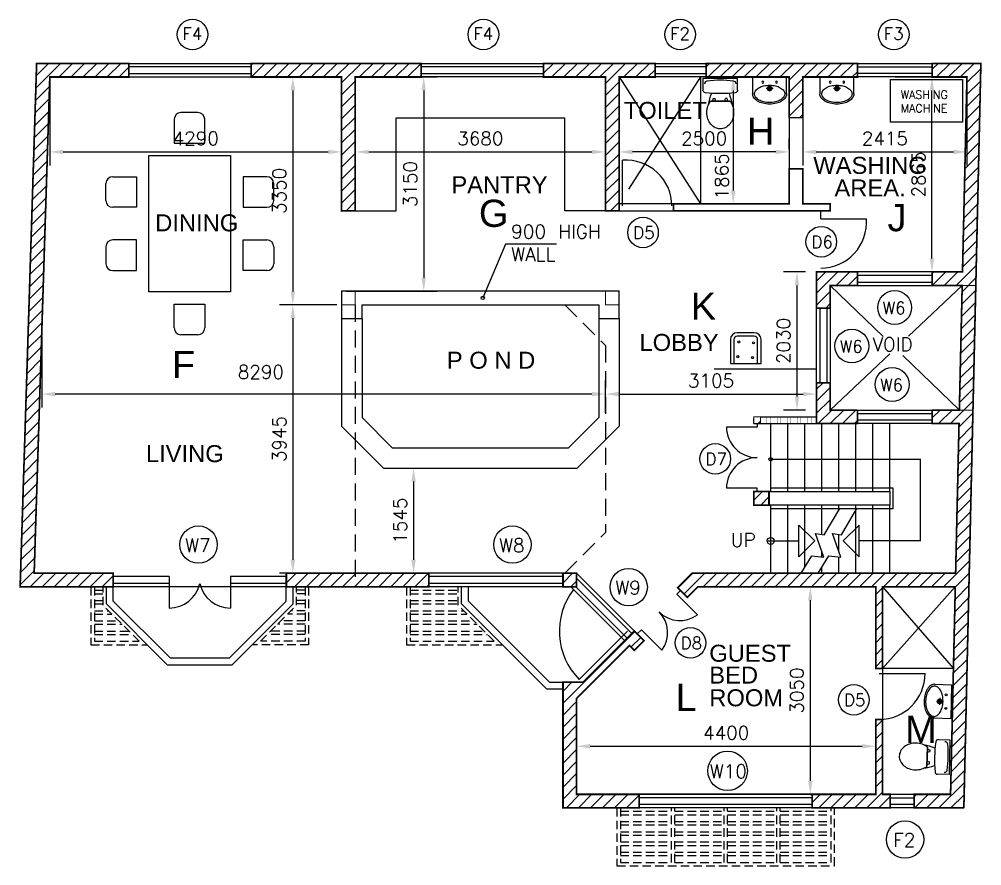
# Model space of a CAD drawing. Header units: inches. Extents: x 35686 to 107884, y -6679 to 46392.
# Drawn here: x 74072 to 88229, y -3937 to 8508 of the extents above; entities that cross this region are included whole.
import ezdxf

# ---------------------------------------------------------------- set-up
doc = ezdxf.new("R2010")
doc.units = ezdxf.units.IN
doc.header["$LTSCALE"] = 500
doc.header["$MEASUREMENT"] = 0
doc.linetypes.add('DASHED', pattern=[0.75, 0.5, -0.25])
doc.linetypes.add('DASHED2', pattern=[0.375, 0.25, -0.125])
doc.layers.get('0').update_dxf_attribs({"linetype": 'CONTINUOUS'})
doc.layers.get('DEFPOINTS').update_dxf_attribs({"linetype": 'CONTINUOUS'})
for name, color, linetype in [('BUILDING', 6, 'CONTINUOUS'), ('DETAILS', 7, 'CONTINUOUS'), ('DIMENSIONS', 3, 'CONTINUOUS'), ('GF', 7, 'CONTINUOUS'), ('HATCH', 2, 'CONTINUOUS'), ('NOTES', 7, 'CONTINUOUS')]:
    doc.layers.add(name, color=color, linetype=linetype)
doc.styles.get("Standard").update_dxf_attribs({"font": 'txt.shx'})
doc.styles.add('STYLE1', font='ARIAL.TTF')
doc.dimstyles.get("Standard").update_dxf_attribs({"dimtxt": 0.18, "dimasz": 0.18, "dimexe": 0.18, "dimexo": 0.0625, "dimgap": 0.09, "dimtad": 0, "dimtih": 1, "dimtoh": 1, "dimdec": 4, "dimzin": 0, "dimdsep": 46, "dimtxsty": 'STANDARD', "dimcen": 0.09, "dimclrt": 256, "dimadec": 0, "dimazin": 0, "dimtfac": 1, "dimtdec": 4, "dimtofl": 0, "dimtmove": 0, "dimatfit": 3, "dimfxl": 1, "dimtolj": 1, "dimtzin": 0, "dimarcsym": 0})

# ---------------------------------------------------------------- blocks, each defined once
blk = doc.blocks.new('WC')
for p, q in [((-255, 0), (255, 0)), ((-255, -169), (-255, 0)), ((255, 0), (255, -169)), ((-226, -71), (-226, -76)), ((226, -71), (226, -76)), ((-142, -329), (141, -329)), ((142, -329), (-141, -329)), ((-112, -329), (-103, -291)), ((-103, -291), (-75, -291)), ((-66, -329), (-75, -291)), ((66, -329), (75, -291)), ((103, -291), (75, -291)), ((112, -329), (103, -291))]:
    blk.add_line(p, q)
for points in [[(-141, -329, 0.08543), (-180, -403, 0.081234), (-196, -498, 0.081234), (-180, -593, 0.089593), (-138, -669, 0.104664), (-72, -722, 0.118555), (1, -740, 0.118555), (74, -722, 0.104664), (140, -669, 0.089593), (182, -593, 0.081234), (197, -498, 0.081234)], [(197, -498, 0.081234), (182, -403, 0.08543), (142, -329, 0.104664)]]:
    blk.add_lwpolyline(points, format="xyb")
for centre, radius, start, end in [((-186, -71), 40, 97.1281, 180), ((0, -1562), 1543, 82.8719, 97.1281), ((186, -71), 40, 0, 82.8719), ((-215, -169), 40, 180, 264.2204), ((0, 1955), 2175, 264.2204, 275.7796), ((1140, -633), 1336, 161.8261, 169.2435), ((-1140, -633), 1336, 10.7565, 18.1739), ((215, -169), 40, 275.7796, 0)]:
    blk.add_arc(centre, radius, start, end)
blk = doc.blocks.new('WB')
for p, q in [((0, -248), (0, 0)), ((0, 0), (500, 0)), ((500, 0), (500, -248)), ((197, -170), (301, -170)), ((250, -145), (250, -195))]:
    blk.add_line(p, q)
blk.add_lwpolyline([(27, -248, 0.157473), (42, -293, 0.106563), (93, -339, 0.072075), (161, -365, 0.058462), (250, -376, 0.058462), (339, -365, 0.072075), (407, -339, 0.106563), (458, -293, 0.157473), (473, -248, 0.157473), (458, -203, 0.106563), (407, -158, 0.072075), (339, -131, 0.058462), (250, -120, 0.058462), (161, -131, 0.072075), (93, -158, 0.106563), (42, -203, 0.157473)], format="xyb", close=True)
blk.add_lwpolyline([(0, -248, 0.152143), (16, -301, 0.106947), (73, -354, 0.074375), (150, -386, 0.061009), (250, -398, 0.061009), (350, -386, 0.074375), (427, -354, 0.106947), (484, -301, 0.152143), (500, -248, 0.152143)], format="xyb")
for centre, radius in [((150, -76), 14), ((250, -170), 33.6), ((350, -76), 14), ((250, -170), 25)]:
    blk.add_circle(centre, radius)
blk = doc.blocks.new('*D32')
at = {"layer": 'DEFPOINTS', "color": 0, "linetype": 'Continuous'}
for p in [(74522, 7659), (78814, 7659), (78814, 6558)]:
    blk.add_point(p, dxfattribs=at)
at = {"layer": 'DIMENSIONS', "linetype": 'Continuous', "lineweight": -2}
for p, q in [((74522, 7590), (74522, 6360)), ((78814, 7590), (78814, 6360)), ((74720, 6558), (78616, 6558))]:
    blk.add_line(p, q, dxfattribs=at)
at = {"layer": 'DIMENSIONS', "linetype": 'Continuous'}
for points in [[(74720, 6590), (74720, 6524), (74522, 6558)], [(78616, 6590), (78616, 6524), (78814, 6558)]]:
    blk.add_solid(points, dxfattribs=at)
at = {"layer": 'DIMENSIONS', "color": 7, "linetype": 'Continuous', "insert": (76668, 6756), "char_height": 198, "attachment_point": 5}
blk.add_mtext('\\A1;4290', dxfattribs=at)
blk = doc.blocks.new('*D33')
at = {"layer": 'DEFPOINTS', "color": 0, "linetype": 'Continuous'}
for p in [(79014, 7659), (82694, 7659), (82694, 6557)]:
    blk.add_point(p, dxfattribs=at)
at = {"layer": 'DIMENSIONS', "linetype": 'Continuous', "lineweight": -2}
for p, q in [((79014, 7590), (79014, 6359)), ((82694, 7590), (82694, 6359)), ((79212, 6557), (82496, 6557))]:
    blk.add_line(p, q, dxfattribs=at)
at = {"layer": 'DIMENSIONS', "linetype": 'Continuous'}
for points in [[(79212, 6590), (79212, 6524), (79014, 6557)], [(82496, 6590), (82496, 6524), (82694, 6557)]]:
    blk.add_solid(points, dxfattribs=at)
at = {"layer": 'DIMENSIONS', "color": 7, "linetype": 'Continuous', "insert": (80854, 6755), "char_height": 198, "attachment_point": 5}
blk.add_mtext('\\A1;3680', dxfattribs=at)
blk = doc.blocks.new('*D34')
at = {"layer": 'DEFPOINTS', "color": 0, "linetype": 'Continuous'}
for p in [(82894, 6557), (85396, 6527), (82894, 6151)]:
    blk.add_point(p, dxfattribs=at)
at = {"layer": 'DIMENSIONS', "linetype": 'Continuous', "lineweight": -2}
for p, q in [((82894, 6220), (82894, 6755)), ((85396, 6596), (85396, 6755)), ((85198, 6557), (83092, 6557))]:
    blk.add_line(p, q, dxfattribs=at)
at = {"layer": 'DIMENSIONS', "linetype": 'Continuous'}
for points in [[(83092, 6590), (83092, 6524), (82894, 6557)], [(85198, 6590), (85198, 6524), (85396, 6557)]]:
    blk.add_solid(points, dxfattribs=at)
at = {"layer": 'DIMENSIONS', "color": 7, "linetype": 'Continuous', "insert": (84145, 6755), "char_height": 198, "attachment_point": 5}
blk.add_mtext('\\A1;2500', dxfattribs=at)
blk = doc.blocks.new('*D35')
at = {"layer": 'DEFPOINTS', "color": 0, "linetype": 'Continuous'}
for p in [(85596, 7659), (88011, 7659), (88011, 6557)]:
    blk.add_point(p, dxfattribs=at)
at = {"layer": 'DIMENSIONS', "linetype": 'Continuous', "lineweight": -2}
for p, q in [((85596, 7590), (85596, 6359)), ((88011, 7590), (88011, 6359)), ((85794, 6557), (87813, 6557))]:
    blk.add_line(p, q, dxfattribs=at)
at = {"layer": 'DIMENSIONS', "linetype": 'Continuous'}
for points in [[(85794, 6590), (85794, 6524), (85596, 6557)], [(87813, 6590), (87813, 6524), (88011, 6557)]]:
    blk.add_solid(points, dxfattribs=at)
at = {"layer": 'DIMENSIONS', "color": 7, "linetype": 'Continuous', "insert": (86804, 6755), "char_height": 198, "attachment_point": 5}
blk.add_mtext('\\A1;2415', dxfattribs=at)
blk = doc.blocks.new('*D36')
at = {"layer": 'DEFPOINTS', "color": 0, "linetype": 'Continuous'}
for p in [(86885, 7659), (87496, 7659), (87946, 4793)]:
    blk.add_point(p, dxfattribs=at)
at = {"layer": 'DIMENSIONS', "linetype": 'Continuous', "lineweight": -2}
for p, q in [((86954, 7659), (87694, 7659)), ((87496, 4991), (87496, 7461)), ((87877, 4793), (87298, 4793))]:
    blk.add_line(p, q, dxfattribs=at)
at = {"layer": 'DIMENSIONS', "linetype": 'Continuous'}
for points in [[(87463, 7461), (87529, 7461), (87496, 7659)], [(87463, 4991), (87529, 4991), (87496, 4793)]]:
    blk.add_solid(points, dxfattribs=at)
at = {"layer": 'DIMENSIONS', "color": 7, "linetype": 'Continuous', "insert": (87298, 6226), "char_height": 198, "attachment_point": 5, "rotation": 90}
blk.add_mtext('\\A1;2865', dxfattribs=at)
blk = doc.blocks.new('*D37')
at = {"layer": 'DEFPOINTS', "color": 0, "linetype": 'Continuous'}
for p in [(78814, 7659), (78096, 4309), (78814, 4309)]:
    blk.add_point(p, dxfattribs=at)
at = {"layer": 'DIMENSIONS', "linetype": 'Continuous', "lineweight": -2}
for p, q in [((78745, 7659), (77898, 7659)), ((78096, 7461), (78096, 4507)), ((78745, 4309), (77898, 4309))]:
    blk.add_line(p, q, dxfattribs=at)
at = {"layer": 'DIMENSIONS', "linetype": 'Continuous'}
for points in [[(78064, 7461), (78130, 7461), (78096, 7659)], [(78064, 4507), (78130, 4507), (78096, 4309)]]:
    blk.add_solid(points, dxfattribs=at)
at = {"layer": 'DIMENSIONS', "color": 7, "linetype": 'Continuous', "insert": (77898, 5984), "char_height": 198, "attachment_point": 5, "rotation": 90}
blk.add_mtext('\\A1;3350', dxfattribs=at)
blk = doc.blocks.new('*D38')
at = {"layer": 'DEFPOINTS', "color": 0, "linetype": 'Continuous'}
for p in [(78745, 4309), (78096, 363), (79014, 363)]:
    blk.add_point(p, dxfattribs=at)
at = {"layer": 'DIMENSIONS', "linetype": 'Continuous', "lineweight": -2}
for p, q in [((78676, 4309), (77898, 4309)), ((78096, 4111), (78096, 561)), ((78945, 363), (77898, 363))]:
    blk.add_line(p, q, dxfattribs=at)
at = {"layer": 'DIMENSIONS', "linetype": 'Continuous'}
for points in [[(78064, 4111), (78130, 4111), (78096, 4309)], [(78064, 561), (78130, 561), (78096, 363)]]:
    blk.add_solid(points, dxfattribs=at)
at = {"layer": 'DIMENSIONS', "color": 7, "linetype": 'Continuous', "insert": (77898, 2336), "char_height": 198, "attachment_point": 5, "rotation": 90}
blk.add_mtext('\\A1;3945', dxfattribs=at)
blk = doc.blocks.new('*D39')
at = {"layer": 'DEFPOINTS', "color": 0, "linetype": 'Continuous'}
for p in [(74403, 3911), (74403, 2997), (82694, 2650)]:
    blk.add_point(p, dxfattribs=at)
at = {"layer": 'DIMENSIONS', "linetype": 'Continuous', "lineweight": -2}
for p, q in [((74403, 3842), (74403, 2799)), ((82694, 2719), (82694, 3195)), ((82496, 2997), (74601, 2997))]:
    blk.add_line(p, q, dxfattribs=at)
at = {"layer": 'DIMENSIONS', "linetype": 'Continuous'}
for points in [[(74601, 3030), (74601, 2964), (74403, 2997)], [(82496, 3030), (82496, 2964), (82694, 2997)]]:
    blk.add_solid(points, dxfattribs=at)
at = {"layer": 'DIMENSIONS', "color": 7, "linetype": 'Continuous', "insert": (77626, 3322), "char_height": 198, "attachment_point": 5}
blk.add_mtext('\\A1;8290', dxfattribs=at)
blk = doc.blocks.new('*D40')
at = {"layer": 'DEFPOINTS', "color": 0, "linetype": 'Continuous'}
for p in [(79014, 7659), (78814, 4509), (80021, 4509)]:
    blk.add_point(p, dxfattribs=at)
at = {"layer": 'DIMENSIONS', "linetype": 'Continuous', "lineweight": -2}
for p, q in [((79082, 7659), (80219, 7659)), ((80021, 7461), (80021, 4707)), ((78882, 4509), (80219, 4509))]:
    blk.add_line(p, q, dxfattribs=at)
at = {"layer": 'DIMENSIONS', "linetype": 'Continuous'}
for points in [[(79988, 7461), (80054, 7461), (80021, 7659)], [(79988, 4707), (80054, 4707), (80021, 4509)]]:
    blk.add_solid(points, dxfattribs=at)
at = {"layer": 'DIMENSIONS', "color": 7, "linetype": 'Continuous', "insert": (79823, 6084), "char_height": 198, "attachment_point": 5, "rotation": 90}
blk.add_mtext('\\A1;3150', dxfattribs=at)
blk = doc.blocks.new('*D41')
at = {"layer": 'DEFPOINTS', "color": 0, "linetype": 'Continuous'}
for p in [(86670, 163), (85707, -2887), (86128, -2887)]:
    blk.add_point(p, dxfattribs=at)
at = {"layer": 'DIMENSIONS', "linetype": 'Continuous', "lineweight": -2}
for p, q in [((86601, 163), (85509, 163)), ((85707, -35), (85707, -2689)), ((86059, -2887), (85509, -2887))]:
    blk.add_line(p, q, dxfattribs=at)
at = {"layer": 'DIMENSIONS', "linetype": 'Continuous'}
for points in [[(85674, -35), (85740, -35), (85707, 163)], [(85674, -2689), (85740, -2689), (85707, -2887)]]:
    blk.add_solid(points, dxfattribs=at)
at = {"layer": 'DIMENSIONS', "color": 7, "linetype": 'Continuous', "insert": (85509, -1362), "char_height": 198, "attachment_point": 5, "rotation": 90}
blk.add_mtext('\\A1;3050', dxfattribs=at)
blk = doc.blocks.new('*D42')
at = {"layer": 'DEFPOINTS', "color": 0, "linetype": 'Continuous'}
for p in [(86670, -2181), (82270, -2887), (86670, -2887)]:
    blk.add_point(p, dxfattribs=at)
at = {"layer": 'DIMENSIONS', "linetype": 'Continuous', "lineweight": -2}
for p, q in [((82270, -2818), (82270, -1983)), ((86670, -2818), (86670, -1983)), ((82468, -2181), (86472, -2181))]:
    blk.add_line(p, q, dxfattribs=at)
at = {"layer": 'DIMENSIONS', "linetype": 'Continuous'}
for points in [[(82468, -2148), (82468, -2214), (82270, -2181)], [(86472, -2148), (86472, -2214), (86670, -2181)]]:
    blk.add_solid(points, dxfattribs=at)
at = {"layer": 'DIMENSIONS', "color": 7, "linetype": 'Continuous', "insert": (84470, -1983), "char_height": 198, "attachment_point": 5}
blk.add_mtext('\\A1;4400', dxfattribs=at)
blk = doc.blocks.new('*D43')
at = {"layer": 'DEFPOINTS', "color": 0, "linetype": 'Continuous'}
for p in [(85396, 7659), (84573, 5793), (85344, 5793)]:
    blk.add_point(p, dxfattribs=at)
at = {"layer": 'DIMENSIONS', "linetype": 'Continuous', "lineweight": -2}
for p, q in [((85327, 7659), (84375, 7659)), ((84573, 7461), (84573, 5991)), ((85275, 5793), (84375, 5793))]:
    blk.add_line(p, q, dxfattribs=at)
at = {"layer": 'DIMENSIONS', "linetype": 'Continuous'}
for points in [[(84540, 7461), (84606, 7461), (84573, 7659)], [(84540, 5991), (84606, 5991), (84573, 5793)]]:
    blk.add_solid(points, dxfattribs=at)
at = {"layer": 'DIMENSIONS', "color": 7, "linetype": 'Continuous', "insert": (84405, 6198), "char_height": 198, "attachment_point": 5, "rotation": 90}
blk.add_mtext('\\A1;1865', dxfattribs=at)
blk = doc.blocks.new('*D44')
at = {"layer": 'DEFPOINTS', "color": 0, "linetype": 'Continuous'}
for p in [(85800, 2997), (85800, 2997), (82694, 2650)]:
    blk.add_point(p, dxfattribs=at)
at = {"layer": 'DIMENSIONS', "linetype": 'Continuous', "lineweight": -2}
for p, q in [((82694, 2719), (82694, 3195)), ((85800, 3066), (85800, 3195)), ((82892, 2997), (85602, 2997))]:
    blk.add_line(p, q, dxfattribs=at)
at = {"layer": 'DIMENSIONS', "linetype": 'Continuous'}
for points in [[(82892, 3030), (82892, 2964), (82694, 2997)], [(85602, 3030), (85602, 2964), (85800, 2997)]]:
    blk.add_solid(points, dxfattribs=at)
at = {"layer": 'DIMENSIONS', "color": 7, "linetype": 'Continuous', "insert": (84247, 3195), "char_height": 198, "attachment_point": 5}
blk.add_mtext('\\A1;3105', dxfattribs=at)
blk = doc.blocks.new('*D45')
at = {"layer": 'DEFPOINTS', "color": 0, "linetype": 'Continuous'}
for p in [(85704, 4793), (85511, 2763), (85704, 2763)]:
    blk.add_point(p, dxfattribs=at)
at = {"layer": 'DIMENSIONS', "linetype": 'Continuous', "lineweight": -2}
for p, q in [((85635, 4793), (85313, 4793)), ((85511, 4595), (85511, 2961)), ((85635, 2763), (85313, 2763))]:
    blk.add_line(p, q, dxfattribs=at)
at = {"layer": 'DIMENSIONS', "linetype": 'Continuous'}
for points in [[(85478, 4595), (85544, 4595), (85511, 4793)], [(85478, 2961), (85544, 2961), (85511, 2763)]]:
    blk.add_solid(points, dxfattribs=at)
at = {"layer": 'DIMENSIONS', "color": 7, "linetype": 'Continuous', "insert": (85313, 3778), "char_height": 198, "attachment_point": 5, "rotation": 90}
blk.add_mtext('\\A1;2030', dxfattribs=at)
blk = doc.blocks.new('*D69')
at = {"layer": 'DEFPOINTS', "color": 0, "linetype": 'Continuous'}
for p in [(79431, 1909), (79872, 363), (80097, 363)]:
    blk.add_point(p, dxfattribs=at)
at = {"layer": 'DIMENSIONS', "linetype": 'Continuous', "lineweight": -2}
for p, q in [((79499, 1909), (80070, 1909)), ((79872, 1711), (79872, 561)), ((80028, 363), (79674, 363))]:
    blk.add_line(p, q, dxfattribs=at)
at = {"layer": 'DIMENSIONS', "linetype": 'Continuous'}
for points in [[(79839, 1711), (79905, 1711), (79872, 1909)], [(79839, 561), (79905, 561), (79872, 363)]]:
    blk.add_solid(points, dxfattribs=at)
at = {"layer": 'DIMENSIONS', "color": 7, "linetype": 'Continuous', "insert": (79674, 1136), "char_height": 198, "attachment_point": 5, "rotation": 90}
blk.add_mtext('\\A1;1545', dxfattribs=at)
blk = doc.blocks.new('DINING')
at = {"layer": 'NOTES', "color": 7, "linetype": 'Continuous'}
for p, q in [((720, 2634), (470, 2634)), ((370, 2534), (370, 2184)), ((820, 2184), (820, 2534)), ((370, 2184), (820, 2184)), ((0, 0), (0, 2000)), ((0, 2000), (1200, 2000)), ((1200, 2000), (1200, 0)), ((-634, 1340), (-634, 1590)), ((-534, 1690), (-184, 1690)), ((-184, 1690), (-184, 1240)), ((1734, 1690), (1384, 1690)), ((1384, 1690), (1384, 1240)), ((1834, 1340), (1834, 1590)), ((-184, 1240), (-534, 1240)), ((1384, 1240), (1734, 1240)), ((-184, 760), (-534, 760)), ((-184, 310), (-184, 760)), ((1384, 310), (1384, 760)), ((1384, 760), (1734, 760)), ((-634, 660), (-634, 410)), ((1834, 660), (1834, 410)), ((-534, 310), (-184, 310)), ((1734, 310), (1384, 310)), ((1200, 0), (0, 0)), ((370, -184), (820, -184)), ((370, -534), (370, -184)), ((820, -184), (820, -534)), ((720, -634), (470, -634))]:
    blk.add_line(p, q, dxfattribs=at)
for centre, start, end in [((470, 2534), 90, 180), ((720, 2534), 0, 90), ((-534, 1590), 90, 180), ((1734, 1590), 0, 90), ((-534, 1340), 180, 270), ((1734, 1340), 270, 0), ((-534, 660), 90, 180), ((1734, 660), 0, 90), ((-534, 410), 180, 270), ((1734, 410), 270, 0), ((470, -534), 180, 270), ((720, -534), 270, 0)]:
    blk.add_arc(centre, 100, start, end, dxfattribs=at)
at = {"layer": 'NOTES', "color": 7, "linetype": 'Continuous', "style": 'STYLE1'}
blk.add_text('DINING', height=250, dxfattribs=at).set_placement((91, 887))

msp = doc.modelspace()

# ---------------------------------------------------------------- hatches: boundary and pattern name
at = {"layer": 'HATCH', "linetype": 'Continuous'}
h = msp.add_hatch(dxfattribs=at)
h.set_pattern_fill('ANSI31', color=256, scale=1000, style=0)
h.paths.add_polyline_path([(75683.4, 7659), (75683.4, 7859), (74327.8, 7859), (74085.1, 162.8), (75454.6, 162.8), (75454.6, 362.8), (74291.5, 362.8), (74521.6, 7659)])
h = msp.add_hatch(dxfattribs=at)
h.set_pattern_fill('ANSI31', color=256, scale=1000, style=0)
h.paths.add_polyline_path([(78813.6, 5692.8), (79013.6, 5692.8), (79013.6, 7659), (79984.1, 7659), (79984.1, 7859), (77483.4, 7859), (77483.4, 7659), (78813.6, 7659)])
h = msp.add_hatch(dxfattribs=at)
h.set_pattern_fill('ANSI31', color=256, scale=1000, style=0)
h.paths.add_polyline_path([(82894.2, 7659), (83423.9, 7659), (83423.9, 7859), (81784.1, 7859), (81784.1, 7659), (82694.2, 7659), (82694.2, 5692.8), (82894.2, 5692.8)])
h = msp.add_hatch(dxfattribs=at)
h.set_pattern_fill('ANSI31', color=256, scale=1000, style=0)
h.paths.add_polyline_path([(87945.5, 4792.8), (87499.1, 4792.8), (87499.1, 4592.8), (87941, 4592.8), (87899.1, 2762.8), (87499.1, 2762.8), (87499.1, 2562.8), (87894.5, 2562.8), (87844.2, 362.8), (83969.8, 362.8), (83756.2, 149.2), (83897.6, 7.7), (84052.6, 162.8), (86669.8, 162.8), (86669.8, -1037.2), (86769.8, -1037.2), (86769.8, 162.8), (87839.6, 162.8), (87769.8, -2887.2), (87232.8, -2887.2), (87232.8, -3087.2), (87965.3, -3087.2), (88215.8, 7859), (87499.1, 7859), (87499.1, 7659), (88011.1, 7659)])
h = msp.add_hatch(dxfattribs=at)
h.set_pattern_fill('ANSI31', color=256, scale=1000, style=0)
h.paths.add_polyline_path([(85396.2, 7659), (85396.2, 7059), (85596.2, 7059), (85596.2, 7659), (86399.8, 7659), (86399.8, 7859), (84173.9, 7859), (84173.9, 7659)])
h = msp.add_hatch(dxfattribs=at)
h.set_pattern_fill('ANSI31', color=256, scale=1000, style=0)
h.paths.add_polyline_path([(85799.8, 4792.8), (85799.8, 4262.1), (85999.8, 4262.1), (85999.8, 4592.8), (86399.8, 4592.8), (86399.8, 4792.8)])
h = msp.add_hatch(dxfattribs=at)
h.set_pattern_fill('ANSI31', color=256, scale=1000, style=0)
h.paths.add_polyline_path([(85999.8, 2762.8), (85999.8, 3162.8), (85799.8, 3162.8), (85799.8, 2562.8), (86399.8, 2562.8), (86399.8, 2762.8)])
h = msp.add_hatch(dxfattribs=at)
h.set_pattern_fill('ANSI31', color=256, scale=1000, style=0)
h.paths.add_polyline_path([(84874.4, 1362.8), (85099.4, 1362.8), (85099.4, 1562.8), (84874.4, 1562.8)])
h.paths.add_polyline_path([(84974.4, 2562.8), (84974.4, 2662.8), (84874.4, 2662.8), (84874.4, 2562.8)])
h = msp.add_hatch(dxfattribs=at)
h.set_pattern_fill('ANSI31', color=256, scale=1000, style=0)
h.paths.add_polyline_path([(80097, 362.8), (79013.6, 362.8), (79013.6, 162.8), (80097, 162.8)])
h.paths.add_polyline_path([(79013.6, 362.8), (78000.2, 362.8), (78000.2, 162.8), (79013.6, 162.8)])
h = msp.add_hatch(dxfattribs=at)
h.set_pattern_fill('ANSI31', color=256, scale=1000, style=0)
h.paths.add_polyline_path([(82069.8, 362.8), (82069.8, 162.8), (82269.8, 162.8), (82269.8, 362.8)])
h.paths.add_polyline_path([(83261.2, -628.7), (83119.8, -487.2), (82369.8, -1237.2), (82069.8, -1237.2), (82069.8, -3087.2), (83190.9, -3087.2), (83190.9, -2887.2), (82269.8, -2887.2), (82269.8, -1478.7), (83049.1, -699.4), (83119.8, -770.1)])
h = msp.add_hatch(dxfattribs=at)
h.set_pattern_fill('ANSI31', color=256, scale=1000, style=0)
h.paths.add_polyline_path([(85736.5, -3087.2), (86882.8, -3087.2), (86882.8, -2887.2), (86769.8, -2887.2), (86769.8, -1787.2), (86669.8, -1787.2), (86669.8, -2887.2), (85736.5, -2887.2)])

# ---------------------------------------------------------------- linework, layer by layer
at = {"layer": 'BUILDING', "linetype": 'Continuous', "const_width": 15}
msp.add_lwpolyline([(74327.8, 7859), (88215.8, 7859), (88141, 4592.8), (85999.8, 4592.8), (85999.8, 2762.8), (88099.1, 2762.8), (87965.3, -3087.2), (82069.8, -3087.2), (82069.8, -1237.2), (82369.8, -1237.2), (82978.4, -628.7), (82225.9, 123.8), (82186.9, 162.8), (74085.1, 162.8), (74327.8, 7859)], dxfattribs=at)
at = {"layer": 'DETAILS', "linetype": 'Continuous'}
for p, q in [((75683.4, 7859), (77483.4, 7859)), ((77483.4, 7809), (75683.4, 7809)), ((79984.1, 7859), (81784.1, 7859)), ((81784.1, 7809), (79984.1, 7809)), ((75683.4, 7709), (77483.4, 7709)), ((75683.4, 7659), (77483.4, 7659)), ((79984.1, 7709), (81784.1, 7709)), ((81784.1, 7659), (79984.1, 7659)), ((79613.6, 7059), (82094.2, 7059)), ((79613.6, 5692.8), (79613.6, 7059)), ((82094.2, 5692.8), (82094.2, 7059)), ((85596.2, 7059), (85396.2, 7059)), ((85396.2, 7059), (85396.2, 6309)), ((79013.6, 5692.8), (79613.6, 5692.8)), ((82694.2, 5692.8), (82094.2, 5692.8)), ((85860.5, 5573.9), (85860.5, 5692.8)), ((82894.2, 4509), (78813.6, 4509)), ((78813.6, 4509), (78813.6, 4109)), ((82894.2, 4109), (82894.2, 4509)), ((79113.6, 4109), (79113.6, 4309)), ((79113.6, 4309), (82594.2, 4309)), ((82594.2, 4309), (82594.2, 4109)), ((78813.6, 4109), (78813.6, 2526.2)), ((78813.6, 4109), (79113.6, 4109)), ((79113.6, 4109), (79113.6, 2650.4)), ((82594.2, 4109), (82594.2, 2650.4)), ((82594.2, 4109), (82894.2, 4109)), ((82894.2, 4109), (82894.2, 2526.2)), ((86399.8, 2762.8), (87499.1, 2762.8)), ((86399.8, 2712.8), (87499.1, 2712.8)), ((79113.6, 2650.4), (79555, 2209)), ((82594.2, 2650.4), (82152.7, 2209)), ((84874.4, 2562.8), (84874.4, 2637.8)), ((84874.4, 2562.8), (85799.8, 2562.8)), ((84924.4, 2562.8), (84924.4, 2512.8)), ((84974.4, 2662.8), (85799.8, 2662.8)), ((85124.4, 1562.8), (85124.4, 2562.8)), ((85374.4, 1562.8), (85374.4, 2562.8)), ((85624.4, 1562.8), (85624.4, 2562.8)), ((85874.4, 1562.8), (85874.4, 2562.8)), ((86124.4, 1562.8), (86124.4, 2562.8)), ((86374.4, 1562.8), (86374.4, 2562.8)), ((87499.1, 2612.8), (86399.8, 2612.8)), ((87499.1, 2562.8), (86399.8, 2562.8)), ((86624.4, 1562.8), (86624.4, 2562.8)), ((86874.4, 1562.8), (86874.4, 2562.8)), ((78813.6, 2526.2), (79430.7, 1909)), ((82894.2, 2526.2), (82277, 1909)), ((84924.4, 2512.8), (84474.4, 2512.8)), ((79555, 2209), (82152.7, 2209)), ((85124.4, 2037.8), (87326.6, 2037.8)), ((87326.6, 837.8), (87326.6, 2037.8)), ((79430.7, 1909), (82277, 1909)), ((84924.4, 1612.8), (84474.4, 1612.8)), ((84924.4, 1562.8), (84924.4, 1612.8)), ((85099.4, 1562.8), (86874.4, 1562.8)), ((86874.4, 1562.8), (86874.4, 1362.8)), ((86924.4, 1312.8), (86924.4, 1612.8)), ((86874.4, 1362.8), (85099.4, 1362.8)), ((85124.4, 362.8), (85124.4, 1362.8)), ((85124.4, 1312.8), (86924.4, 1312.8)), ((85374.4, 362.8), (85374.4, 1362.8)), ((85624.4, 446.4), (85624.4, 1362.8)), ((85874.4, 934.2), (85874.4, 1362.8)), ((85913.2, 929.4), (86142.5, 1312.8)), ((86124.4, 1282.5), (86124.4, 1362.8)), ((86163.7, 929.4), (86393, 1312.8)), ((86374.4, 362.8), (86374.4, 1362.8)), ((86624.4, 362.8), (86624.4, 1362.8)), ((86874.4, 362.8), (86874.4, 1362.8)), ((85539.5, 1069.4), (85771.1, 837.8)), ((85539.5, 606.2), (85539.5, 1069.4)), ((86423.2, 1069.4), (86191.6, 837.8)), ((86423.2, 606.2), (86423.2, 1069.4)), ((85903.8, 598.8), (85783.3, 945.3)), ((85783.3, 945.3), (85913.2, 929.4)), ((86154.3, 598.8), (86033.9, 945.3)), ((86033.9, 945.3), (86163.7, 929.4)), ((86124.4, 684.9), (86124.4, 934.2)), ((85074.4, 837.8), (85539.5, 837.8)), ((85539.5, 606.2), (85771.1, 837.8)), ((86423.2, 606.2), (86191.6, 837.8)), ((87326.6, 837.8), (86423.2, 837.8)), ((85574.3, 362.8), (85727, 618.1)), ((85727, 618.1), (85903.8, 598.8)), ((85824.8, 362.8), (85977.5, 618.1)), ((85874.4, 602), (85874.4, 683.5)), ((85977.5, 618.1), (86154.3, 598.8)), ((86124.4, 362.8), (86124.4, 602.1)), ((76277.4, 312.8), (75454.6, 312.8)), ((76277.4, 312.8), (76277.4, -148.2)), ((78000.2, 312.8), (77177.4, 312.8)), ((77177.4, 312.8), (77177.4, -148.2)), ((82069.8, 362.8), (80097, 362.8)), ((82069.8, 312.8), (80097, 312.8)), ((83119.8, -487.2), (82269.8, 362.8)), ((83084.4, -522.6), (82269.8, 292.1)), ((75354.6, -87.2), (75354.6, 162.8)), ((76277.4, 212.8), (75454.6, 212.8)), ((78000.2, 162.8), (75454.6, 162.8)), ((75454.6, -45.8), (75454.6, 162.8)), ((78000.2, 212.8), (77177.4, 212.8)), ((78000.2, -45.8), (78000.2, 162.8)), ((78100.2, -87.2), (78100.2, 162.8)), ((82069.8, 212.8), (80097, 212.8)), ((82069.8, 162.8), (80097, 162.8)), ((80578.4, -87.2), (80578.4, 162.8)), ((80678.4, -45.8), (80678.4, 162.8)), ((82978.4, -628.7), (82186.9, 162.8)), ((83013.7, -593.3), (82257.6, 162.8)), ((86769.8, 162.8), (87812.1, -1037.2)), ((87839.6, 162.8), (86769.8, -1037.2)), ((83744.9, 54.4), (83797.9, 107.4)), ((83744.9, 54.4), (84046.1, -246.9)), ((76254.6, -987.2), (75354.6, -87.2)), ((76296.1, -887.2), (75454.6, -45.8)), ((77158.8, -887.2), (78000.2, -45.8)), ((77200.2, -987.2), (78100.2, -87.2)), ((81828.4, -1337.2), (80578.4, -87.2)), ((81869.8, -1237.2), (80678.4, -45.8)), ((83019.2, -490.4), (82309.7, -1199.9)), ((83223, -467.4), (83161.5, -528.9)), ((83223, -467.4), (83524.3, -768.7)), ((77200.2, -987.2), (76254.6, -987.2)), ((77158.8, -887.2), (76296.1, -887.2)), ((86719.8, -1112.2), (87394.8, -1112.2)), ((87812.1, -1037.2), (86769.8, -1037.2)), ((86769.8, -1037.2), (86769.8, -1787.2)), ((81869.8, -1237.2), (82069.8, -1237.2)), ((81828.4, -1337.2), (82069.8, -1337.2)), ((83190.9, -2887.2), (85736.5, -2887.2)), ((85736.5, -2887.2), (83190.9, -2887.2)), ((85736.5, -2937.2), (83190.9, -2937.2)), ((86882.8, -2887.2), (87232.8, -2887.2)), ((86882.8, -2937.2), (87232.8, -2937.2)), ((85736.5, -3037.2), (83190.9, -3037.2)), ((85736.5, -3087.2), (83190.9, -3087.2)), ((87232.8, -3037.2), (86882.8, -3037.2)), ((87232.8, -3087.2), (86882.8, -3087.2))]:
    msp.add_line(p, q, dxfattribs=at)
at = {"layer": 'DETAILS', "color": 7, "linetype": 'Continuous'}
for p, q in [((83423.9, 7859), (84173.9, 7859)), ((84173.9, 7809), (83423.9, 7809)), ((86399.8, 7859), (87499.1, 7859)), ((86399.8, 7809), (87499.1, 7809)), ((82894.2, 7659), (84094.2, 5792.8)), ((84094.2, 7659), (83034.5, 6011)), ((83423.9, 7709), (84173.9, 7709)), ((84173.9, 7659), (83423.9, 7659)), ((84094.2, 7659), (84094.2, 5792.8)), ((87499.1, 7709), (86399.8, 7709)), ((87499.1, 7659), (86399.8, 7659)), ((82946.2, 5762.9), (82946.2, 6433.8)), ((83696.2, 5792.8), (82894.2, 5792.8)), ((82894.2, 5692.8), (83696.2, 5692.8)), ((85860.5, 5573.9), (86531.4, 5573.9)), ((87499.1, 4792.8), (86399.8, 4792.8)), ((87499.1, 4742.8), (86399.8, 4742.8)), ((87945.5, 4792.8), (87045.5, 4792.8)), ((87945.5, 4792.8), (87045.5, 4792.8)), ((85999.8, 4592.8), (86776.9, 3844)), ((86399.8, 4642.8), (87499.1, 4642.8)), ((86399.8, 4592.8), (87499.1, 4592.8)), ((87941, 4592.8), (87152.2, 3849.2)), ((85799.8, 3162.8), (85799.8, 4262.1)), ((85849.8, 3162.8), (85849.8, 4262.1)), ((85949.8, 4262.1), (85949.8, 3162.8)), ((85999.8, 4262.1), (85999.8, 3162.8)), ((84882.3, 3898.1), (84632.3, 3898.1)), ((84882.3, 3848.1), (84632.3, 3848.1)), ((84532.3, 3798.1), (84532.3, 3448.1)), ((84582.3, 3798.1), (84582.3, 3448.1)), ((84932.3, 3448.1), (84932.3, 3798.1)), ((84982.3, 3448.1), (84982.3, 3798.1)), ((86874.6, 3587.5), (85999.8, 2762.8)), ((87067.8, 3563.8), (87899.1, 2762.8)), ((84532.3, 3448.1), (84982.3, 3448.1)), ((85799.8, 3362.8), (84294.2, 3362.8)), ((86924.4, 1612.8), (85124.4, 1612.8)), ((85874.4, 362.8), (85874.4, 445.6))]:
    msp.add_line(p, q, dxfattribs=at)
at = {"layer": 'DETAILS', "color": 1, "linetype": 'DASHED'}
for p, q in [((79013.6, 4309), (79013.6, 162.8)), ((82094.2, 4309), (82694.2, 3709)), ((82694.2, 3709), (82694.2, 962.8)), ((82094.2, 362.8), (82694.2, 962.8))]:
    msp.add_line(p, q, dxfattribs=at)
at = {"layer": 'DETAILS', "linetype": 'DASHED2'}
for p, q in [((78000.2, 362.8), (78000.2, 162.8)), ((75127.4, 162.8), (75127.4, -687.2)), ((75177.4, 162.8), (75177.4, -637.2)), ((75304.6, -107.9), (75304.6, 162.8)), ((78150.2, -107.9), (78150.2, 162.8)), ((78277.4, 162.8), (78277.4, -637.2)), ((78327.4, 162.8), (78327.4, -687.2)), ((79769.8, 162.8), (79769.8, -687.2)), ((79819.8, 162.8), (79819.8, -637.2)), ((80528.4, -107.9), (80528.4, 162.8)), ((75177.4, 112.8), (75304.6, 112.8)), ((75177.4, 62.8), (75304.6, 62.8)), ((78277.4, 112.8), (78150.2, 112.8)), ((78277.4, 62.8), (78150.2, 62.8)), ((79819.8, 112.8), (80528.4, 112.8)), ((79819.8, 62.8), (80528.4, 62.8)), ((75177.4, -37.2), (75304.6, -37.2)), ((75177.4, -87.2), (75304.6, -87.2)), ((75833.9, -637.2), (75304.6, -107.9)), ((77620.9, -637.2), (78150.2, -107.9)), ((78277.4, -37.2), (78150.2, -37.2)), ((78277.4, -87.2), (78150.2, -87.2)), ((79819.8, -37.2), (80528.4, -37.2)), ((79819.8, -87.2), (80528.4, -87.2)), ((81057.6, -637.2), (80528.4, -107.9)), ((75177.4, -187.2), (75383.9, -187.2)), ((75177.4, -237.2), (75433.9, -237.2)), ((78277.4, -237.2), (78020.9, -237.2)), ((78277.4, -187.2), (78070.9, -187.2)), ((79819.8, -187.2), (80607.6, -187.2)), ((79819.8, -237.2), (80657.6, -237.2)), ((75177.4, -337.2), (75533.9, -337.2)), ((75177.4, -387.2), (75583.9, -387.2)), ((78277.4, -387.2), (77870.9, -387.2)), ((78277.4, -337.2), (77920.9, -337.2)), ((79819.8, -337.2), (80757.6, -337.2)), ((79819.8, -387.2), (80807.6, -387.2)), ((75177.4, -487.2), (75683.9, -487.2)), ((75177.4, -537.2), (75733.9, -537.2)), ((78277.4, -537.2), (77720.9, -537.2)), ((78277.4, -487.2), (77770.9, -487.2)), ((79819.8, -487.2), (80907.6, -487.2)), ((79819.8, -537.2), (80957.6, -537.2)), ((75127.4, -687.2), (75954.6, -687.2)), ((75177.4, -637.2), (75833.9, -637.2)), ((78327.4, -687.2), (77500.2, -687.2)), ((78277.4, -637.2), (77620.9, -637.2)), ((79769.8, -687.2), (81178.4, -687.2)), ((79819.8, -637.2), (81057.6, -637.2)), ((82863.7, -3087.2), (82863.7, -3937.2)), ((82913.7, -3087.2), (82913.7, -3887.2)), ((83663.7, -3887.2), (83663.7, -3087.2)), ((83713.7, -3887.2), (83713.7, -3087.2)), ((84438.7, -3887.2), (84438.7, -3087.2)), ((84488.7, -3887.2), (84488.7, -3087.2)), ((85213.7, -3887.2), (85213.7, -3087.2)), ((85263.7, -3887.2), (85263.7, -3087.2)), ((86013.7, -3887.2), (86013.7, -3087.2)), ((86063.7, -3937.2), (86063.7, -3087.2)), ((82913.7, -3137.2), (83663.7, -3137.2)), ((82913.7, -3187.2), (83663.7, -3187.2)), ((83713.7, -3137.2), (84438.7, -3137.2)), ((83713.7, -3187.2), (84438.7, -3187.2)), ((84488.7, -3137.2), (85213.7, -3137.2)), ((84488.7, -3187.2), (85213.7, -3187.2)), ((85263.7, -3137.2), (86013.7, -3137.2)), ((85263.7, -3187.2), (86013.7, -3187.2)), ((82913.7, -3287.2), (83663.7, -3287.2)), ((82913.7, -3337.2), (83663.7, -3337.2)), ((83713.7, -3287.2), (84438.7, -3287.2)), ((83713.7, -3337.2), (84438.7, -3337.2)), ((84488.7, -3287.2), (85213.7, -3287.2)), ((84488.7, -3337.2), (85213.7, -3337.2)), ((85263.7, -3287.2), (86013.7, -3287.2)), ((85263.7, -3337.2), (86013.7, -3337.2)), ((82913.7, -3437.2), (83663.7, -3437.2)), ((82913.7, -3487.2), (83663.7, -3487.2)), ((83713.7, -3437.2), (84438.7, -3437.2)), ((83713.7, -3487.2), (84438.7, -3487.2)), ((84488.7, -3437.2), (85213.7, -3437.2)), ((84488.7, -3487.2), (85213.7, -3487.2)), ((85263.7, -3437.2), (86013.7, -3437.2)), ((85263.7, -3487.2), (86013.7, -3487.2)), ((82913.7, -3587.2), (83663.7, -3587.2)), ((82913.7, -3637.2), (83663.7, -3637.2)), ((83713.7, -3587.2), (84438.7, -3587.2)), ((83713.7, -3637.2), (84438.7, -3637.2)), ((84488.7, -3587.2), (85213.7, -3587.2)), ((84488.7, -3637.2), (85213.7, -3637.2)), ((85263.7, -3587.2), (86013.7, -3587.2)), ((85263.7, -3637.2), (86013.7, -3637.2)), ((82913.7, -3737.2), (83663.7, -3737.2)), ((82913.7, -3787.2), (83663.7, -3787.2)), ((83713.7, -3737.2), (84438.7, -3737.2)), ((83713.7, -3787.2), (84438.7, -3787.2)), ((84488.7, -3737.2), (85213.7, -3737.2)), ((84488.7, -3787.2), (85213.7, -3787.2)), ((85263.7, -3737.2), (86013.7, -3737.2)), ((85263.7, -3787.2), (86013.7, -3787.2)), ((82863.7, -3937.2), (86063.7, -3937.2)), ((82913.7, -3887.2), (83663.7, -3887.2)), ((83713.7, -3887.2), (84438.7, -3887.2)), ((84488.7, -3887.2), (85213.7, -3887.2)), ((85263.7, -3887.2), (86013.7, -3887.2))]:
    msp.add_line(p, q, dxfattribs=at)
at = {"layer": 'DETAILS', "linetype": 'Continuous', "const_width": 25}
for points in [[(75454.6, 162.8), (75454.6, 362.8), (74291.5, 362.8), (74521.6, 7659), (75683.4, 7659), (75683.4, 7859), (74327.8, 7859), (74085.1, 162.8)], [(85099.4, 1362.8), (85099.4, 1562.8), (84874.4, 1562.8), (84874.4, 1362.8)], [(80097, 362.8), (80097, 162.8), (78000.2, 162.8), (78000.2, 362.8)], [(82069.8, 362.8), (82269.8, 362.8), (82269.8, 162.8), (82069.8, 162.8)], [(82069.8, -1237.2), (82069.8, -3087.2), (83190.9, -3087.2), (83190.9, -2887.2), (82269.8, -2887.2), (82269.8, -1478.7), (83049.1, -699.4), (83119.8, -770.1), (83261.2, -628.7), (83119.8, -487.2), (82369.8, -1237.2)]]:
    msp.add_lwpolyline(points, close=True, dxfattribs=at)
at = {"layer": 'DETAILS', "linetype": 'Continuous'}
for points, const_width in [([(79984.1, 7859), (77483.4, 7859), (77483.4, 7659), (78813.6, 7659), (78813.6, 5692.8), (79013.6, 5692.8), (79013.6, 7659), (79984.1, 7659), (79984.1, 7859)], 25), ([(81784.1, 7859), (81784.1, 7659), (82694.2, 7659), (82694.2, 5692.8), (82894.2, 5692.8), (82894.2, 7659), (83423.9, 7659), (83423.9, 7859), (81784.1, 7859)], 25), ([(87965.3, -3087.2), (88215.8, 7859), (87499.1, 7859), (87499.1, 7659), (88011.1, 7659), (87945.5, 4792.8), (87499.1, 4792.8), (87499.1, 4592.8), (87941, 4592.8), (87899.1, 2762.8), (87499.1, 2762.8)], 25), ([(78813.6, 4309), (79013.6, 4309), (79013.6, 4509), (78813.6, 4509), (78813.6, 4309)], 15), ([(82894.2, 4309), (82694.2, 4309), (82694.2, 4509), (82894.2, 4509), (82894.2, 4309)], 15), ([(86399.8, 2762.8), (85999.8, 2762.8), (85999.8, 3162.8), (85799.8, 3162.8), (85799.8, 2562.8)], 25), ([(87499.1, 2762.8), (87499.1, 2562.8), (87894.5, 2562.8), (87844.2, 362.8), (83969.8, 362.8), (83756.2, 149.2), (83897.6, 7.7), (84052.6, 162.8), (86669.8, 162.8), (86669.8, -1037.2), (86769.8, -1037.2), (86769.8, 162.8), (87839.6, 162.8), (87769.8, -2887.2), (87232.8, -2887.2), (87232.8, -3087.2), (87965.3, -3087.2)], 25), ([(85799.8, 2562.8), (86399.8, 2562.8), (86399.8, 2762.8)], 25), ([(84874.4, 2662.8), (84874.4, 2562.8), (84974.4, 2562.8), (84974.4, 2662.8), (84874.4, 2662.8)], 15), ([(85069.4, 2662.8), (85069.4, 2562.8), (85119.4, 2562.8), (85119.4, 2662.8), (85069.4, 2662.8)], 5), ([(85219.4, 2662.8), (85219.4, 2562.8), (85269.4, 2562.8), (85269.4, 2662.8), (85219.4, 2662.8)], 5), ([(85369.4, 2662.8), (85369.4, 2562.8), (85419.4, 2562.8), (85419.4, 2662.8), (85369.4, 2662.8)], 5), ([(85519.4, 2662.8), (85519.4, 2562.8), (85569.4, 2562.8), (85569.4, 2662.8), (85519.4, 2662.8)], 5), ([(85669.4, 2662.8), (85669.4, 2562.8), (85719.4, 2562.8), (85719.4, 2662.8), (85669.4, 2662.8)], 5), ([(85707, -2887.2), (86669.8, -2887.2), (86669.8, -1787.2), (86769.8, -1787.2), (86769.8, -2887.2), (86882.8, -2887.2), (86882.8, -3087.2), (85736.5, -3087.2), (85736.5, -2887.2)], 25)]:
    msp.add_lwpolyline(points, dxfattribs=dict(at, const_width=const_width))
at = {"layer": 'DETAILS', "color": 7, "linetype": 'Continuous', "const_width": 25}
for points in [[(85596.2, 7059), (85596.2, 7659), (86399.8, 7659), (86399.8, 7859), (84173.9, 7859), (84173.9, 7659), (85396.2, 7659), (85396.2, 7059)], [(85596.2, 5792.8), (85596.2, 6309), (85396.2, 6309), (85396.2, 5792.8), (83696.2, 5792.8), (83696.2, 5692.8), (85999.8, 5692.8), (85999.8, 5792.8), (85596.2, 5792.8)]]:
    msp.add_lwpolyline(points, dxfattribs=at)
at = {"layer": 'DETAILS', "linetype": 'Continuous'}
msp.add_lwpolyline([(86885.2, 7620.5), (87946.2, 7620.5), (87946.2, 6996.2), (86885.2, 6996.2)], close=True, dxfattribs=at)
at = {"layer": 'DETAILS', "color": 7, "linetype": 'Continuous', "const_width": 25}
msp.add_lwpolyline([(86399.8, 4592.8), (85999.8, 4592.8), (85999.8, 4262.1), (85799.8, 4262.1), (85799.8, 4792.8), (86399.8, 4792.8)], close=True, dxfattribs=at)
at = {"layer": 'DETAILS', "linetype": 'Continuous'}
for centre, radius in [((80889.5, 4411.5), 25), ((85124.4, 2037.8), 25), ((85124.4, 837.8), 50)]:
    msp.add_circle(centre, radius, dxfattribs=at)
at = {"layer": 'DETAILS', "color": 7, "linetype": 'Continuous'}
for centre in [(84656.4, 3763.4), (84872.6, 3749), (84642, 3547.2), (84858.2, 3532.8)]:
    msp.add_circle(centre, 14.9, dxfattribs=at)
for centre, radius, start, end in [((82998.2, 5762.9), 672.9, 0, 94.43558), ((85860.5, 5521.9), 672.9, 270, 4.43558), ((84632.3, 3798.1), 100, 90, 180), ((84632.3, 3798.1), 50, 90, 180), ((84882.3, 3798.1), 100, 0, 90), ((84882.3, 3798.1), 50, 0, 90)]:
    msp.add_arc(centre, radius, start, end, dxfattribs=at)
at = {"layer": 'DETAILS', "linetype": 'Continuous'}
for centre, radius, start, end in [((84924.4, 2512.8), 450, 180, 270), ((84924.4, 1612.8), 450, 90, 180), ((76277.4, 312.8), 461, 270, 347.47119), ((77177.4, 312.8), 461, 192.52881, 270), ((83019.2, -490.4), 1003.3, 142.24891, 225), ((83179.5, -510.9), 430.5, 323.21321, 45), ((83788.3, 97.9), 430.5, 225, 306.78679), ((86719.8, -1112.2), 675, 270, 0)]:
    msp.add_arc(centre, radius, start, end, dxfattribs=at)
at = {"layer": 'GF', "linetype": 'Continuous'}
for centre, radius in [((76620.2, 8282.7), 225), ((80898.7, 8282.7), 225), ((83793.4, 8282.7), 225), ((86935.2, 8282.7), 225), ((83246.7, 5372.8), 225), ((85868, 5236.6), 225), ((86947.7, 4269), 248.7), ((86318.3, 3703.2), 248.7), ((86911.7, 3137.4), 248.7), ((84309.4, 2044.2), 225), ((76709, 783.6), 274.8), ((81325.3, 783.6), 274.8), ((83035.8, 158.9), 274.8), ((83944.2, -660.9), 225), ((86346.5, -1499), 225), ((84490.3, -2541.7), 291.2), ((87100.4, -3552.1), 274.8)]:
    msp.add_circle(centre, radius, dxfattribs=at)
at = {"layer": 'NOTES', "linetype": 'Continuous'}
for p, q in [((81223.2, 5203), (80889.5, 4411.5)), ((81973.9, 5203), (81223.2, 5203))]:
    msp.add_line(p, q, dxfattribs=at)

# ---------------------------------------------------------------- block references
at = {"layer": 'DETAILS', "color": 7, "linetype": 'Continuous', "xscale": -1}
for name, p in [('WB', (85358.4, 7659)), ('WB', (86348.1, 7659)), ('WC', (84383.2, 7634.9))]:
    msp.add_blockref(name, p, dxfattribs=at)
at = {"layer": 'DETAILS', "linetype": 'Continuous'}
msp.add_blockref('DINING', (75980.5, 4502.7), dxfattribs=at)
at = {"layer": 'DETAILS', "linetype": 'Continuous', "rotation": 268.6889888627974}
for name, p in [('WB', (87784.4, -1275.2)), ('WC', (87754.9, -2341.4))]:
    msp.add_blockref(name, p, dxfattribs=at)

# ---------------------------------------------------------------- texts
at = {"layer": 'DIMENSIONS', "color": 7, "linetype": 'Continuous', "style": 'STYLE1'}
msp.add_text('F', height=400, dxfattribs=at).set_placement((76316.8, 3231.6))
at = {"layer": 'GF', "linetype": 'Continuous'}
for s, height, p in [('F4', 180, (76471.3, 8205.6)), ('F4 ', 180, (80749.8, 8205.6)), ('F2', 180, (83644.5, 8205.6)), ('F3', 180, (86786.3, 8205.6)), ('D5', 180, (83101.5, 5279.8)), ('D6', 180, (85722.7, 5143.7)), ('W6', 180, (86768.3, 4172.4)), ('W6', 180, (86138.9, 3606.6)), ('W6', 180, (86732.3, 3040.7)), ('D7', 180, (84164.2, 1951.3)), ('W7', 200, (76511.1, 674.5)), ('W8', 200, (81127.5, 674.5)), ('W9', 200, (82837.9, 49.8)), ('D8', 180, (83799, -753.8)), ('D5', 180, (86201.3, -1591.9)), ('W10', 200, (84227, -2650.8)), ('F2', 200, (86926.5, -3660.3))]:
    msp.add_text(s, height=height, dxfattribs=at).set_placement(p)
at = {"layer": 'GF', "color": 7, "linetype": 'Continuous', "style": 'STYLE1'}
for s, p in [('H', (84775.6, 6662.1)), ('G', (80832.4, 5455.1)), ('J', (86842.6, 5391.5)), ('K', (83948.8, 4089.2)), ('L', (83726.2, -1660)), ('M', (87100.7, -2131.1))]:
    msp.add_text(s, height=400, dxfattribs=at).set_placement(p)
at = {"layer": 'NOTES', "linetype": 'Continuous'}
for s, height, p in [('WASHING', 120, (87036.3, 7338.9)), ('MACHINE', 120, (87036.3, 7138.9)), ('900 HIGH ', 200, (81306.6, 5286.4)), ('WALL', 200, (81306.6, 4953))]:
    msp.add_text(s, height=height, dxfattribs=at).set_placement(p)
at = {"layer": 'NOTES', "linetype": 'Continuous', "style": 'STYLE1'}
for s, p in [('TOILET', (82962.6, 7042.6)), ('WASHING', (85750.5, 6234.8)), ('PANTRY', (80427.6, 5950.1)), ('AREA.', (86062, 5902.5)), ('LOBBY', (83194.2, 3631.4))]:
    msp.add_text(s, height=250, dxfattribs=at).set_placement(p)
at = {"layer": 'NOTES', "color": 7, "linetype": 'Continuous'}
for s, p in [('VOID', (86620.7, 3628.9)), ('UP', (84536.2, 751))]:
    msp.add_text(s, height=200, dxfattribs=at).set_placement(p)
at = {"layer": 'NOTES', "color": 7, "linetype": 'Continuous', "style": 'STYLE1'}
for s, p in [('P O N D', (80361.2, 3369.9)), ('LIVING', (75935, 1996.2)), ('GUEST', (84220.6, -937.9)), ('BED', (84220.6, -1259.5)), ('ROOM', (84220.6, -1592.9))]:
    msp.add_text(s, height=250, dxfattribs=at).set_placement(p)

# ---------------------------------------------------------------- dimensions: what is measured, and where the dimension line sits
at = {"layer": 'DIMENSIONS', "linetype": 'Continuous'}
for base, p1, p2, picture, middle in [((78813.6, 6557.5), (74521.6, 7659), (78813.6, 7659), '*D32', (76667.6, 6755.5)), ((82694.2, 6557.5), (79013.6, 7659), (82694.2, 7659), '*D33', (80853.9, 6755.5)), ((88011.1, 6557.5), (85596.2, 7659), (88011.1, 7659), '*D35', (86803.7, 6755.5)), ((85799.8, 2997), (82694.2, 2650.4), (85799.8, 2997), '*D44', (84247, 3195)), ((86669.8, -2181), (82269.8, -2887.2), (86669.8, -2887.2), '*D42', (84469.8, -1983))]:
    dim = msp.add_linear_dim(base=base, p1=p1, p2=p2, dimstyle='STANDARD', override={"dimscale": 1100, "dimtad": 1, "dimtih": 0, "dimtoh": 0, "dimdec": 0, "dimrnd": 5, "dimclrd": 256, "dimclre": 256, "dimclrt": 7, "dimtdec": 0, "dimtmove": 1}, dxfattribs=at)
    dim.commit()
    dim.dimension.update_dxf_attribs({"geometry": picture, "text_midpoint": middle})
for base, p1, p2, angle, picture, middle in [((78096.5, 4309), (78813.6, 7659), (78813.6, 4309), 90, '*D37', (77898.5, 5984)), ((80021, 4509), (79013.6, 7659), (78813.6, 4509), 90, '*D40', (79823, 6084)), ((87495.6, 7659), (87945.5, 4792.8), (86884.8, 7659), 90, '*D36', (87297.6, 6225.9)), ((82894.2, 6557.5), (85396.2, 6527.4), (82894.2, 6151.3), 180, '*D34', (84145.2, 6755.5)), ((85511, 2762.8), (85704.1, 4792.8), (85704.1, 2762.8), 90, '*D45', (85313, 3777.8)), ((78096.5, 362.8), (78744.8, 4309), (79013.6, 362.8), 90, '*D38', (77898.5, 2335.9)), ((79871.6, 362.8), (79430.7, 1909), (80097, 362.8), 90, '*D69', (79673.6, 1135.9)), ((85707, -2887.2), (86669.8, 162.8), (86127.5, -2887.2), 90, '*D41', (85509, -1362.2))]:
    dim = msp.add_linear_dim(base=base, p1=p1, p2=p2, angle=angle, dimstyle='STANDARD', override={"dimscale": 1100, "dimtad": 1, "dimtih": 0, "dimtoh": 0, "dimdec": 0, "dimrnd": 5, "dimclrd": 256, "dimclre": 256, "dimclrt": 7, "dimtdec": 0, "dimtmove": 1}, dxfattribs=at)
    dim.commit()
    dim.dimension.update_dxf_attribs({"geometry": picture, "text_midpoint": middle})
dim = msp.add_linear_dim(base=(84573.4, 5792.8), p1=(85396.2, 7659), p2=(85344.2, 5792.8), angle=90, dimstyle='STANDARD', override={"dimscale": 1100, "dimtad": 1, "dimtih": 0, "dimtoh": 0, "dimdec": 0, "dimrnd": 5, "dimclrd": 256, "dimclre": 256, "dimclrt": 7, "dimtdec": 0, "dimtmove": 1}, dxfattribs=at)
dim.commit()
dim.dimension.update_dxf_attribs({"geometry": '*D43', "text_midpoint": (84603.2, 6197.7), "dimtype": 160})
dim = msp.add_linear_dim(base=(74403.4, 2997), p1=(82694.2, 2650.4), p2=(74403.4, 3910.9), dimstyle='STANDARD', override={"dimscale": 1100, "dimtad": 1, "dimtih": 0, "dimtoh": 0, "dimdec": 0, "dimrnd": 5, "dimclrd": 256, "dimclre": 256, "dimclrt": 7, "dimtdec": 0, "dimtmove": 1}, dxfattribs=at)
dim.commit()
dim.dimension.update_dxf_attribs({"geometry": '*D39', "text_midpoint": (77625.6, 3124), "dimtype": 160})

doc.saveas('drawing.dxf')
